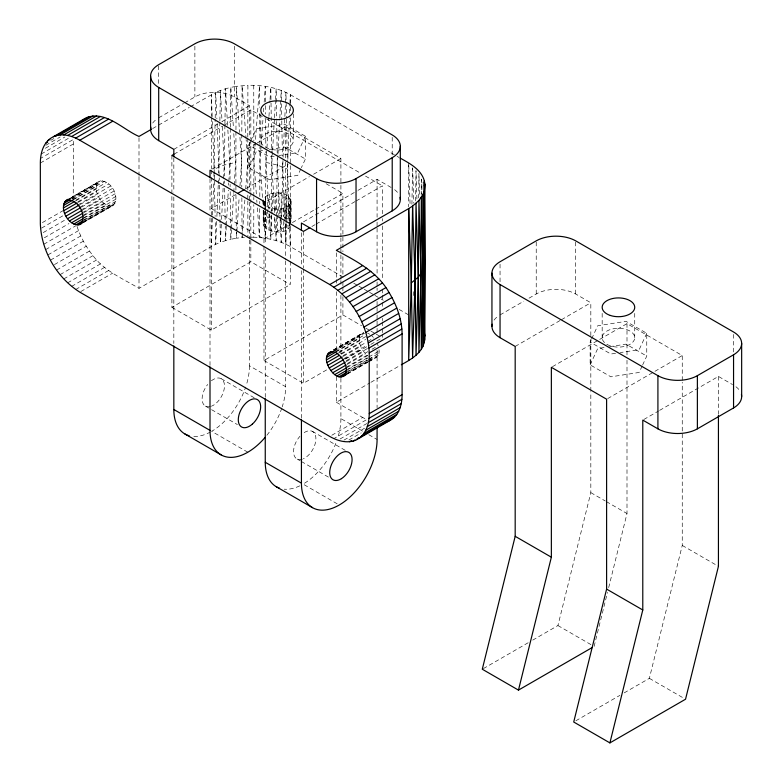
<?xml version="1.0" encoding="UTF-8"?>
<svg xmlns="http://www.w3.org/2000/svg" width="782" height="782" viewBox="0 0 782 782"><rect width="100%" height="100%" fill="white"/><g stroke="black" fill="none" stroke-linecap="round" stroke-linejoin="round"><path stroke-width="0.59" stroke-dasharray="3.91 2.93" d="M247.796 138.326L247.806 190.163M247.796 137.124L247.904 85.277C262.478 84.955 277.454 87.486 290.288 94.671L396.005 155.706M343.142 277.092L290.288 246.574C279.184 240.328 266.388 237.65 253.739 237.181L253.808 204.63M253.818 199.811L253.827 197.396M253.827 196.194L253.857 141.943M423.101 189.655L423.121 182.343M259.732 208.618L259.556 237.532L257.307 207.259M259.761 203.799L259.771 201.385M259.8 196.565L259.927 147.143M421.215 194.933L421.303 179.127M418.722 197.885L418.927 173.604L419.592 196.526M235.91 190.085L235.939 131.005M235.949 129.802L236.379 86.333L247.904 85.277M265.538 210.544L265.264 238.236L263.348 210.26M265.636 200.915L265.9 151.532M415.623 200.984L415.995 170.681L416.953 200.016M230.279 128.483L230.025 179.43M230.299 127.27L230.817 87.369L236.379 86.333L239.605 132.481M271.149 214.845L270.826 239.272L269.243 214.053M271.159 213.623L271.696 153.878M224.903 125.091L224.434 176.038M224.923 123.879L225.48 88.747L230.817 87.369L233.456 128.512M276.535 217.484L276.163 240.651L274.805 216.555M276.554 216.272L277.268 157.798M411.928 204.278L412.554 167.954M219.85 122.002L218.765 172.969M219.869 120.79L220.426 90.429L225.48 88.747L227.718 127.358M281.628 220.446L281.217 242.332L280.083 219.4M281.647 219.224L282.996 158.511M213.906 176.37L215.167 119.196M215.187 117.974L215.695 92.413L220.426 90.429L222.029 121.728M286.368 223.691L285.948 244.316L285.01 222.547M286.388 222.479L287.659 164.23M413.326 295.586L413.492 290.738M77.017 226.369C80.507 236.995 86.02 246.907 92.96 255.655C104.544 271.129 122.95 278.695 139 288.343L211.355 246.574L212.45 216.311M212.499 215.099L213.73 181.209M287.844 159.342L289.408 117.857M289.594 112.97L289.917 104.436M289.966 103.214L290.288 94.671L290.288 105.609M216.682 221.345L215.695 244.316L211.355 246.574M216.888 216.506L218.237 185.06M218.295 183.858L218.549 177.807M283.055 157.309L284.824 117.652M284.873 116.45L285.948 92.413L286.456 117.974M73.225 199.938L73.44 139.401L40.556 158.384M290.669 225.734C283.485 240.905 246.574 224.952 272.322 216.223L272.322 212.626M221.326 224.229L220.426 242.332L215.695 244.316L215.226 221.267M221.56 219.4L223.183 186.8M223.241 185.588L223.535 179.557M223.603 178.345L224.258 165.07L222.284 126.547M277.884 155.432L277.385 165.07L280.024 218.188M277.942 154.23L279.741 119.323M279.8 118.121L281.217 90.429L281.755 119.568M226.301 226.194L225.48 240.651L220.426 242.332L220.084 224.092M226.36 224.991L228.324 190.055M228.598 185.236L228.735 182.822M228.803 181.62L229.82 163.555L227.787 128.561M272.527 151.483L271.823 163.555L274.531 211.736M272.595 150.281L274.414 118.903M274.482 117.701L275.46 100.81M275.528 99.597L276.163 88.747L276.672 120.242M231.423 229.664L230.817 239.272L225.48 240.651L225.245 226.018M231.501 228.461L233.681 193.633M233.759 192.431L234.131 186.419M234.209 185.226L235.636 162.402L233.769 133.36M268.94 209.244L266.007 162.402L268.881 117.623M268.959 116.41L269.966 100.683M270.044 99.47L270.826 87.369L271.012 101.885M236.79 232.156L236.379 238.236L230.817 239.272L230.68 228.285M236.878 230.934L239.214 196.888M239.966 185.94L241.638 161.62L242.088 85.629L246.047 138.434M261.11 145.833L260.005 161.62L262.517 198.1M261.198 144.621L263.065 117.906M263.485 111.836L263.739 108.19M264.169 102.119L265.264 86.333L265.44 104.436M244.874 199.987L242.088 237.532L236.379 238.236L236.32 232.215M245.685 189.088L247.747 161.229L246.135 139.626M83.723 222.391L112.5 205.774C121.748 198.12 110.252 178.071 98.952 181.434L69.148 198.648M368.41 361.831C373.454 359.466 380.678 356.181 378.938 349.28M112.5 205.774C101.513 207.22 91.533 189.928 98.952 181.434M347.071 367.501L367.628 355.634C361.46 350.942 354.666 337.472 363.679 332.682L331.822 351.079M290.669 222.137L290.669 202.949C291.383 190.202 267.727 189.615 263.309 199.918M532.718 640.116L557.937 625.551L590.821 492.64L590.821 391.616M594.115 646.44L607.506 592.336M608.67 587.634L626.998 513.53L626.998 360.16M624.153 692.901L649.363 678.346L682.256 545.425L682.256 382.32M300.855 168.824L297.815 175.364L269.516 179.743L248.793 167.778L248.793 144.993L250.308 141.728M250.817 140.633L256.379 128.659L284.687 124.279L305.4 136.234L305.4 159.02L301.353 167.739M248.793 167.778L256.379 151.444L263.456 150.349M305.4 136.234L297.815 152.578L278.949 155.501M642.208 365.908L639.168 372.447L610.869 376.816L590.146 364.862L590.146 342.076L591.163 339.896M591.661 338.802L597.731 325.732L626.03 321.353L646.753 333.318L646.753 356.103L642.706 364.813M590.146 364.862L597.731 348.518L604.809 347.423M646.753 333.318L639.168 349.662L620.302 352.574M266.75 206.38C274.032 210.417 285.655 210.475 290.669 202.949M50.762 140.33L53.85 138.541M45.806 145.276L60.194 136.967M45.356 148.277L64.877 137.006M41.202 154.044L68.953 138.023M40.341 163.027L73.225 144.035M158.697 117.828L183.506 103.507M184.542 102.911L194.874 96.948A28.084 16.217 0 0 1 234.346 96.948L249.468 105.678L249.468 137.436M152.637 128.571L189.332 107.378M190.388 106.772L215.695 92.413L216.878 118.854M69.745 198.579L100.575 180.779M69.911 198.677L97.662 182.656M71.631 198.52L102.462 180.71M72.1 198.608L96.763 184.366M72.658 199.635L104.514 181.238M73.694 199.566L96.303 186.517M75.815 200.143L106.645 182.343M75.746 200.847L96.303 188.98M77.917 201.756L108.757 183.956M42.394 222.596L62.951 210.729M78.268 202.323L96.763 191.649M173.829 149.352L217.953 123.879M222.156 121.454L249.468 105.678M77.848 205.001L110.731 186.008M80.184 204.483L97.662 194.395M41.583 228.08L63.166 215.627M79.617 207.396L112.5 188.413M81.475 207.191L98.952 197.103M173.995 154.21L222.411 126.264M223.457 125.658L250.827 109.861L265.557 118.365M81.084 210.035L113.967 191.043M43.254 232.577L65.864 219.517M83.107 209.723L100.575 199.645M82.178 212.782L115.071 193.789M83.967 212.567L102.462 201.883M44.33 237.796L68.992 223.554M82.863 215.509L115.746 196.517M83.967 215.597L104.514 203.731M83.097 218.09L115.98 199.107M84.036 218.149L106.645 205.089M82.863 220.407L115.746 201.424M84.085 220.153L108.757 205.91M43.753 244.297L75.61 225.9M82.178 222.352L115.071 203.359M84.016 221.57L110.731 206.145M82.11 223.232L113.967 204.835M45.63 249.624L78.513 230.641M47.878 254.922L80.761 235.939M50.478 260.132L83.361 241.149M212.108 169.029L256.232 143.546M257.288 142.94L285.645 126.567L340.903 158.463L340.903 184.112M54.427 264.599L86.284 246.203M56.607 270.044L89.49 251.061M60.067 274.648L92.96 255.655M63.753 278.939L96.636 259.947M67.604 282.869L100.497 263.886M71.602 286.408L104.485 267.424M235.558 194.62L211.355 208.599L263.974 238.979L288.187 225.001M246.086 188.55L288.187 164.24M75.678 289.516L108.571 270.523M80.829 291.549L112.696 273.153M267.356 200.925L309.389 176.664M313.582 174.239L340.903 158.463M292.39 222.567L314.491 209.811M315.547 209.205L342.907 193.408L342.907 251.736M303.533 221.814L357.12 190.876M358.166 190.27L377.08 179.352L391.195 187.504M171.893 155.432L171.893 307.336L250.827 261.765L290.288 284.55L290.288 261.462M311.862 226.516L315.019 224.698M316.075 224.092L355.008 201.609M356.064 201.003L382.378 185.813L382.378 213.76M171.893 307.336L211.355 330.121L290.288 284.55M263.974 246.271L263.974 360.502L342.907 314.931L361.607 325.723M333.279 349.955L362.056 333.337M334.041 349.984L360.766 334.559M332.682 351.607L364.539 333.21M334.178 351.108L359.867 336.27M335.761 351.538L364.539 334.921M335.771 352.066L359.407 338.411M338.919 352.047L365.644 336.612M338.86 352.75L359.407 340.874M341.03 353.66L365.693 339.417M341.372 354.226L359.867 343.552M343.005 355.712L366.65 342.066M367.677 341.47L373.845 337.912M343.298 356.387L360.766 346.299M343.748 358.713L367.384 345.058M344.588 359.094L362.056 349.007M263.974 360.502L303.445 383.288L327.648 369.309M345.536 358.987L369.749 345.009M370.795 344.403L382.378 337.716L382.378 334.07M346.24 360.746L367.823 348.293M346.211 361.626L363.679 351.538M347.345 363.493L367.902 351.626M372.007 349.261L378.175 345.693L377.071 342.946M347.071 364.461L365.565 353.787M345.967 367.413L367.55 354.95M346.201 369.994L367.784 357.53M368.811 356.944L379.084 351.01M348.176 369.456L367.696 358.185M345.967 372.31L367.55 359.847M368.576 359.251L378.859 353.317M348.225 371.46L367.745 360.189M368.772 359.593L371.861 357.814L375.604 357.677M345.282 374.255L367.902 361.196M368.928 360.6L378.175 355.263M347.12 373.473L367.677 361.607M368.703 361.01L373.845 358.048M347.267 373.943L367.823 362.076M368.85 361.489L377.071 356.739M346.827 374.295L367.384 362.428M336.328 376.758L336.328 402.271L369.886 382.897M370.932 382.3L400.296 365.341M500.05 314.911L523.823 301.187M528.994 298.196L536.227 294.022A28.084 16.217 0 0 1 575.699 294.022L590.821 302.761L590.821 338.059M331.812 435.261L362.643 417.461L366.768 419.592L333.875 438.585M340.014 439.005L366.738 423.58M344.002 440.08L364.559 428.213M348.889 440.002L361.225 432.876M515.182 346.426L560.362 320.346M561.408 319.74L590.821 302.761M552.405 366.709L598.641 340.023M599.686 339.417L626.998 323.64L682.256 355.546L682.256 381.108M607.663 398.605L653.889 371.919M654.935 371.313L682.256 355.546M643.84 419.494L658.552 411M659.597 410.394L718.433 376.425L732.548 384.578M483.344 668.62L528.524 642.54M575.826 720.799L619.95 695.325M214.268 173.956L214.17 169.108L224.258 165.07L235.636 162.402M269.35 149.43L284.687 147.065L305.4 159.02M274.228 156.224L269.516 156.957L248.793 144.993M609.52 346.69L626.03 344.139L646.753 356.103M615.581 353.308L610.869 354.031L590.146 342.076M244.414 237.396L242.088 237.532L242.078 235.118M250.24 237.181L253.739 237.181M278.265 215.754L280.239 215.979M266.007 162.402L277.385 165.07L287.483 169.108L290.288 246.574M290.836 199.478L290.836 222.274L288.47 219.087L281.227 216.086L281.227 193.301M367.628 333.142L369.759 334.246M397.06 156.312L399.172 157.534M266.613 118.972L361.323 173.663M365.536 176.087L382.378 185.813M326.074 183.682L342.907 193.408M353.718 283.192L357.941 285.635M358.997 286.241L363.229 288.685M364.285 289.301L368.518 291.735M369.573 292.351L373.806 294.785M374.861 295.401L380.14 298.45M381.205 299.066L383.317 300.278M399.172 309.437L408.683 314.931M365.761 328.117L369.915 330.522M370.951 331.118L375.106 333.523M376.142 334.119L380.296 336.514M590.821 492.64L605.297 500.988M606.333 501.594L626.998 513.53M682.256 545.425L718.433 566.315M336.328 402.271L362.643 417.461M249.468 240.025L249.468 365.82L285.645 386.699A53.489 30.879 -60 0 1 282.224 406.826M340.903 378.302L340.903 418.605L362.604 431.136M368.811 434.714L377.08 439.494M221.198 378.703L254.277 397.803M312.223 431.273L345.292 450.373M205.392 406.093L210.554 409.074M211.59 409.68L237.435 424.597M297.228 459.093L300.327 460.881M301.363 461.478L329.271 477.597M557.937 625.551L591.016 644.651M649.363 678.346L683.478 698.033M247.826 452.211L211.648 431.322A53.489 30.879 -60 0 0 245.665 387.11M337.189 503.803L303.084 484.107A53.489 30.879 -60 0 0 335.83 443.365M371.861 335.859L373.18 337.228M256.32 193.936L253.896 161.229L259.556 85.629L259.683 107.339M256.77 199.987L256.946 202.411M239.937 137.339L241.638 161.62L241.785 186.927M217.093 123.664L219.204 176.654M284.961 221.345L282.517 160.857M212.186 116.635L211.355 94.671L211.355 116.547M212.372 121.513L214.17 169.108M408.771 165.452L410.12 205.451M412.671 167.964L413.805 203.252M421.43 179.107L421.723 193.643M214.288 175.168L214.385 180.026M214.415 181.238L215.128 216.419M286.486 119.196L287.336 161.806M287.356 163.018L287.483 169.108M219.224 177.876L219.273 180.31M219.361 185.168L220.065 222.87M281.774 120.79L282.429 155.999M276.691 121.454L277.19 152.949M224.512 180.916L224.551 183.35M224.63 188.227L225.226 224.796M423.199 182.333L423.257 185.979M271.031 103.087L271.686 152.666M230.094 184.317L230.123 186.761M230.191 191.639L230.661 227.063M265.46 105.648L265.538 114.104M265.587 118.932L265.86 146.703M235.949 194.904L236.311 231.013M259.722 113.37L259.917 145.941M241.853 197.768L242.068 233.916M253.739 85.277L253.857 140.74M247.816 194.992L247.826 199.811M247.826 201.013L247.904 237.181M733.555 334.413L733.555 352.535M718.433 376.425L718.433 414.167M634.73 313.387L634.73 337.697M626.998 323.64L626.998 355.292M602.169 313.387L602.169 337.697M590.821 339.271L590.821 390.394M575.699 242.068L575.699 294.022M536.227 242.068L536.227 294.022M500.05 264.16L500.05 282.282M408.683 163.027L408.683 206.771M392.212 137.339L392.212 155.462M382.378 218.618L382.378 221.052M382.378 225.91L382.378 280.601M382.378 289.105L382.378 293.964M382.378 295.185L382.378 301.256M382.378 302.478L382.378 307.336M382.378 318.274L382.378 320.698M382.378 321.92L382.378 332.858M377.08 179.352L377.08 217.21M377.08 222.098L377.08 226.985M377.08 228.207L377.08 274.609M377.08 281.94L377.08 286.828M377.08 288.05L377.08 290.493M377.08 301.481L377.08 306.368M377.08 307.59L377.08 313.699M377.08 314.921L377.08 319.799M377.08 321.021L377.08 327.13M377.08 328.352L377.08 333.24M377.08 350.336L377.08 407.735M342.907 256.604L342.907 274.824M342.907 282.116L342.907 285.762M342.907 286.984L342.907 291.842M342.907 296.701L342.907 314.931M340.903 185.334L340.903 236.633M340.903 237.845L340.903 247.62M340.903 248.842L340.903 253.73M340.903 254.952L340.903 279.37M340.903 280.591L340.903 284.257M340.903 295.254L340.903 353.875M336.328 252.801L336.328 278.324M336.328 279.536L336.328 283.182M336.328 291.686L336.328 352.447M303.445 231.384L303.445 267.835M303.445 269.057L303.445 383.288M301.432 232.792L301.432 265.772M301.432 270.65L301.432 418.429M293.377 113.879L293.377 140.613M291.08 201.218L291.08 221.609M290.288 106.821L290.288 112.901M290.288 117.759L290.288 260.25M289.946 197.817L289.946 220.602M289.633 204.581L289.633 221.374M289.633 222.567L289.633 227.367M288.47 196.302L288.47 219.087M288.011 206.047L288.011 220.436M288.011 225.236L288.011 228.833M286.447 195.001L286.447 217.787M285.88 207.279L285.88 219.273M285.88 224.072L285.88 230.064M285.645 126.567L285.645 160.76M285.645 161.982L285.645 219.38M285.645 224.268L285.645 259.692M285.645 260.905L285.645 386.699M284.003 193.985L284.003 216.77M283.328 208.217L283.328 216.614M283.328 221.414L283.328 231.003M280.503 208.823L280.503 216.018M280.503 217.21L280.503 231.609M278.265 192.968L278.265 214.561M277.512 209.058L277.512 213.848M277.512 215.05L277.512 231.843M275.254 193.017L275.254 213.408M274.502 208.911L274.502 212.509M274.502 217.308L274.502 231.697M272.322 193.437L272.322 211.423M271.618 208.403L271.618 210.798M271.618 215.597L271.618 231.189M269.614 194.21L269.614 208.608M269.614 214.6L269.614 216.995M268.988 213.545L268.988 230.328M267.268 195.305L267.268 208.501M267.268 209.693L267.268 218.09M266.75 212.381L266.75 229.165M265.372 196.663L265.372 200.26M265.372 211.052L265.372 219.449M265.254 210.69L265.254 244.883M265.254 249.771L265.254 397.549M264.99 210.964L264.99 227.748M264.033 211.414L264.033 221.013M263.974 238.979L263.974 245.049M263.798 210.563L263.798 226.154M263.221 210.045L263.221 224.444M260.817 113.879L260.817 140.613M250.827 109.861L250.827 139.02M250.827 140.242L250.827 191.277M250.827 192.499L250.827 261.765M249.468 142.314L249.468 191.17M249.468 196.057L249.468 200.945M249.468 202.167L249.468 238.803M234.346 46.197L234.346 96.948M211.355 117.759L211.355 168.795M211.355 170.017L211.355 176.087M211.355 177.309L211.355 330.121M210.006 178.785L210.006 212.987M210.006 217.865L210.006 365.644M194.874 46.197L194.874 96.948M173.829 157.896L173.829 192.098M173.829 196.986L173.829 343.542M158.697 65.874L158.697 85.209M139 137.661L139 175.334M139 176.546L139 288.343M494.058 320.141A28.084 16.217 0 0 1 497.665 316.495M735.95 386.758A28.084 16.217 0 0 1 739.557 390.404M262.996 145.315A16.275 9.394 0 0 1 276.623 131.22A16.275 9.394 0 0 1 291.647 144.836A16.275 9.394 0 0 1 263.759 146.009M152.705 123.067A28.084 16.217 0 0 1 156.312 119.421M394.597 189.674A28.084 16.217 0 0 1 398.204 193.32M340.903 418.605A53.489 30.879 -60 0 1 337.844 437.558M299.789 485.847A53.489 30.879 -60 0 1 284.169 489.18M281.843 407.989A53.489 30.879 -60 0 1 266.74 435.447M249.468 365.82A53.489 30.879 -60 0 1 246.056 385.937M210.563 431.938A53.489 30.879 -60 0 1 193.809 436.464M211.355 380.805A15.816 9.13 -60 0 1 224.473 385.946A15.816 9.13 -60 0 1 211.355 406.239M210.397 406.542A15.816 9.13 -60 0 1 202.206 400.482A15.816 9.13 -60 0 1 207.709 384.441M304.159 432.622A15.816 9.13 -60 0 1 315.899 439.21A15.816 9.13 -60 0 1 303.338 458.799M302.38 459.161A15.816 9.13 -60 0 1 293.621 453.091A15.816 9.13 -60 0 1 299.926 436.288M606.94 344.344A16.275 9.394 0 0 0 634.173 340.131A16.275 9.394 0 0 0 614.241 328.616A16.275 9.394 0 0 0 606.94 344.344"/><path stroke-width="1.17" d="M401.342 364.735C409.7 360.111 418.859 355.087 423.13 346.055L424.274 267.063L424.343 180.769C421.058 169.43 409.827 163.428 400.228 158.14M424.235 254.033L424.343 342.76L424.958 184.122L424.343 180.769L424.958 339.398L423.13 346.055L423.13 194.151L424.343 190.847L424.958 184.122M424.949 259.986L424.343 332.673L424.958 336.025M424.235 258.891L424.274 256.457M151.581 129.177L139 136.439C122.911 129.587 105.736 110.242 86.284 117.711L50.478 138.385C42.805 143.966 40.351 153.995 40.341 163.027L40.341 223.789C41.387 251.012 56.754 277.62 79.803 292.145L329.75 436.454C337.58 440.95 347.491 443.844 356.162 439.992L391.968 419.318C399.641 413.737 402.095 403.708 402.104 394.675L402.104 333.914C401.909 319.212 396.621 304.97 389.055 292.507C377.598 272.116 356.221 260.895 336.328 250.367L408.683 208.599L411.312 282.928L412.593 357.99L415.086 280.122L416.034 203.359L418.302 277.102L418.947 352.34L420.931 273.886L421.322 197.357L422.925 270.533L421.322 349.261L420.931 273.886L418.947 200.436L418.302 277.102L416.034 355.263L415.086 280.122L412.593 206.086L408.683 208.599L408.683 360.502L411.312 282.928L412.593 206.086L418.947 200.436L423.13 194.151L424.274 267.063M359.085 438.311C366.748 432.72 369.202 422.691 369.221 413.668L369.221 352.907C368.166 325.683 352.799 299.066 329.75 284.55L79.803 140.242C71.973 135.736 62.061 132.852 53.391 136.703M81.67 223.584C69.842 230.162 55.991 205.832 68.122 199.234M326.524 357.403C331.588 341.226 349.3 363.063 345.967 372.31C339.632 385.995 324.618 366.025 326.524 357.403L335.771 352.066M492.191 324.198A28.084 16.217 0 0 0 500.05 337.697L515.182 346.426L515.182 536.315L482.289 669.226L518.466 690.115L592.013 647.652M518.466 690.115L551.359 557.195L551.359 367.315L606.607 399.211L606.607 589.1L573.724 722.011L609.901 742.9L685.54 699.225L718.433 566.315L718.433 415.379M609.901 742.9L642.784 609.98L642.784 420.1L657.916 428.839A28.084 16.217 0 0 0 697.378 428.839L733.555 407.95A28.084 16.217 0 0 0 741.424 394.46M422.925 270.533L418.302 277.102L411.312 282.928M81.631 120.868L83.361 119.402M79.617 224.766C88.855 217.113 77.359 197.064 66.059 200.427M47.878 140.594L49.931 139.401M55.072 136.439L89.49 116.567M45.63 143.292L47.682 142.109M60.067 134.954L92.96 115.961M63.753 134.915L96.636 115.922M67.604 135.433L100.497 116.44M71.602 136.498L104.485 117.515M75.678 138.111L108.571 119.118M79.803 140.242L112.696 121.249M64.769 201.639L68.884 199.263M63.88 203.359L70.038 199.801M63.42 205.5L72.667 200.163M63.42 207.963L74.72 201.433M63.88 210.632L77.232 202.919M64.769 213.388L79.158 205.08M66.059 216.096L80.448 207.787M173.995 154.21L171.893 155.432L303.445 231.384L309.76 227.738M67.692 218.628L82.081 210.319M69.578 220.866L82.931 213.154M71.631 222.714L82.931 216.194M73.762 224.082L83.009 218.735M75.864 224.893L83.058 220.739M77.848 225.128L82.99 222.166M237.669 193.408L243.984 189.762M158.697 87.447L316.563 178.589A28.084 16.217 0 0 0 356.035 178.589L392.212 157.71A28.084 16.217 0 0 0 392.212 134.924L234.346 43.782A28.084 16.217 0 0 0 194.874 43.782L158.697 64.662A28.084 16.217 0 0 0 158.697 87.447L158.697 140.613L173.829 149.352L173.829 156.683M301.432 230.348L301.432 223.026L316.563 231.755A28.084 16.217 0 0 0 356.035 231.755L392.212 210.876A28.084 16.217 0 0 0 400.071 197.377M329.75 284.55L362.643 265.557M333.875 287.18L366.768 268.187M337.961 290.278L370.844 271.295M341.949 293.817L374.842 274.834M345.81 297.756L378.693 278.763M349.486 302.048L382.378 283.055M352.956 306.642L385.839 287.659M356.162 311.5L389.055 292.507M359.085 316.563L391.968 297.571M361.685 321.764L394.568 302.781M363.933 327.062L396.816 308.079M327.873 353.542L330.962 351.763M365.81 332.399L398.693 313.416M326.984 355.263L333.152 351.704M326.524 359.867L337.824 353.337M367.286 337.707L400.179 318.724M326.984 362.535L339.32 355.419M327.873 365.292L342.262 356.983M368.361 342.936L401.244 323.943M329.173 367.999L343.562 359.691M369.006 348.019L401.889 329.027M330.796 370.531L345.185 362.222M332.682 372.77L346.045 365.057M369.221 352.907L402.104 333.914M334.735 374.617L346.045 368.087M336.866 375.986L347.14 370.052M338.968 376.797L346.162 372.643M340.952 377.032L346.094 374.06M344.188 375.731L346.24 374.539M342.721 376.67L344.774 375.477M369.221 413.668L402.104 394.675M369.006 418.302L401.889 399.319M368.361 422.642L401.244 403.659M367.286 426.63L400.179 407.647M365.81 430.237L398.693 411.244M349.486 441.742L351.538 440.549M363.933 433.404L396.816 414.411M352.956 441.146L355.008 439.953M357.061 438.77L359.114 437.578M361.176 436.395L394.568 417.109M500.05 284.531L657.916 375.673A28.084 16.217 0 0 0 697.378 375.673L733.555 354.784A28.084 16.217 0 0 0 733.555 331.998L575.699 240.856A28.084 16.217 0 0 0 536.227 240.856L500.05 261.745A28.084 16.217 0 0 0 500.05 284.531L500.05 337.697M385.839 422.153L389.055 421.009M515.182 536.315L551.359 557.195M606.607 589.1L642.784 609.98M173.829 345.976L173.829 409.485L210.006 430.374A53.489 30.879 -60 0 0 265.166 437.343M265.254 398.771L265.254 462.279L301.432 483.159A53.489 30.879 -60 0 0 339.261 504.996A53.489 30.879 -60 0 0 377.08 439.494L377.08 427.275M184.904 433.971L221.081 454.86M276.339 486.756L312.517 507.645M264.99 204.962L263.221 201.658M424.343 190.847L424.949 263.534M741.659 343.386L741.659 396.562M733.555 354.784L733.555 407.95M697.378 375.673L697.378 428.839M657.916 375.673L657.916 428.839M491.946 273.133L491.946 326.299M400.306 146.312L400.306 199.478M392.212 157.71L392.212 210.876M356.035 178.589L356.035 231.755M316.563 178.589L316.563 231.755M301.432 419.651L301.432 483.159M265.372 201.463L265.372 205.06M265.254 209.468L265.254 202.137L210.006 170.241L210.006 177.563M264.033 201.824L264.033 205.422M263.309 201.111L263.221 204.053M210.006 366.866L210.006 430.374M150.594 76.059L150.594 129.225M158.697 140.613A28.084 16.217 0 0 1 150.838 127.124M279.497 488.193A53.489 30.879 -60 0 1 265.254 462.279M189.195 435.76A53.489 30.879 -60 0 1 173.829 409.485M610.312 315.449A16.275 9.394 0 0 0 634.73 307.316A16.275 9.394 0 0 0 610.312 299.174A16.275 9.394 0 0 0 610.312 315.449M268.959 118.375A16.275 9.394 0 0 0 293.377 110.233A16.275 9.394 0 0 0 268.959 102.1A16.275 9.394 0 0 0 268.959 118.375M252.371 424.088A15.816 9.13 -60 0 0 257.376 399.592A15.816 9.13 -60 0 0 238.676 416.18A15.816 9.13 -60 0 0 252.371 424.088M341.47 478.643A15.816 9.13 -60 0 0 350.287 453.638A15.816 9.13 -60 0 0 330.942 465.935A15.816 9.13 -60 0 0 341.47 478.643"/></g></svg>
